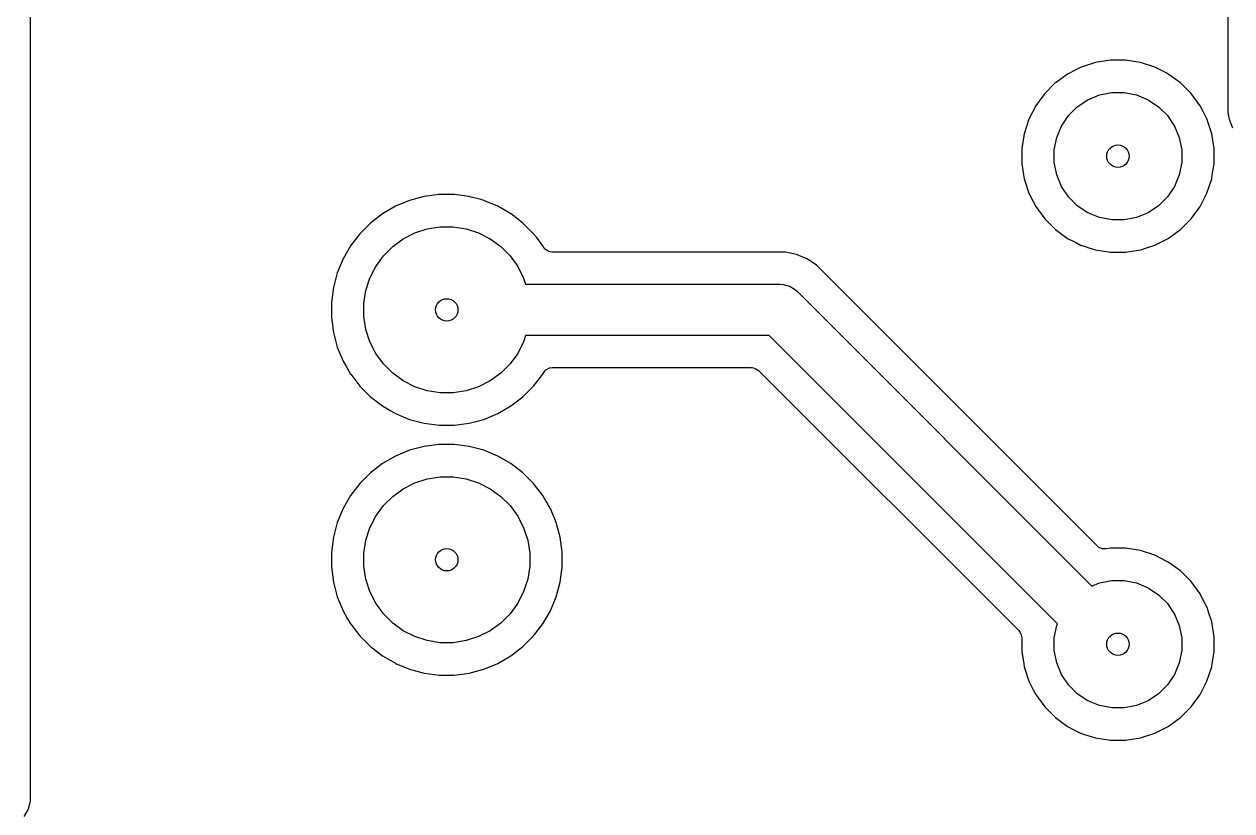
# Model space of a CAD drawing. Header units: inches. Extents: x -1.73 to 1.75, y 0.02 to 4.69.
# Drawn here: x -1.39 to -0.647, y 0.633 to 1.117 of the extents above; entities that cross this region are included whole.
import ezdxf

# ---------------------------------------------------------------- set-up
doc = ezdxf.new("R2010")
doc.units = ezdxf.units.IN
doc.header["$MEASUREMENT"] = 0
doc.layers.add('BLACK', color=250, linetype='CONTINUOUS')

msp = doc.modelspace()

# ---------------------------------------------------------------- linework, layer by layer
at = {"layer": 'BLACK', "linetype": 'CONTINUOUS'}
for p, q in [((-1.38581, 1.04008), (-1.38581, 1.79052)), ((-0.64967, 1.79052), (-0.64967, 1.06248)), ((-0.73106, 1.09305), (-0.7399, 1.09018)), ((-0.72187, 1.09451), (-0.73106, 1.09305)), ((-0.73106, 1.09305), (-0.73106, 1.09305)), ((-0.73106, 1.09305), (-0.73106, 1.09305)), ((-0.71258, 1.09451), (-0.72187, 1.09451)), ((-0.72187, 1.09451), (-0.72187, 1.09451)), ((-0.72187, 1.09451), (-0.72187, 1.09451)), ((-0.71257, 1.09451), (-0.71258, 1.09451)), ((-0.70353, 1.09308), (-0.71257, 1.09451)), ((-0.71257, 1.09451), (-0.71257, 1.09451)), ((-0.70339, 1.09305), (-0.70353, 1.09308)), ((-0.69455, 1.09018), (-0.70339, 1.09305)), ((-0.74819, 1.08596), (-0.75219, 1.08305)), ((-0.7427, 1.08875), (-0.74819, 1.08596)), ((-0.7399, 1.09018), (-0.7427, 1.08875)), ((-0.68755, 1.08661), (-0.69455, 1.09018)), ((-0.68626, 1.08596), (-0.68755, 1.08661)), ((-0.67874, 1.08049), (-0.68626, 1.08596)), ((-0.75553, 1.08067), (-0.76246, 1.07374)), ((-0.75524, 1.08083), (-0.75553, 1.08067)), ((-0.75219, 1.08305), (-0.75524, 1.08083)), ((-0.67216, 1.07392), (-0.67874, 1.08049)), ((-0.76463, 1.07069), (-0.76775, 1.0664)), ((-0.76262, 1.07345), (-0.76463, 1.07069)), ((-0.76463, 1.07069), (-0.76463, 1.07069)), ((-0.76246, 1.07374), (-0.76262, 1.07345)), ((-0.7422, 1.06587), (-0.73578, 1.07015)), ((-0.73578, 1.07015), (-0.72865, 1.07311)), ((-0.72865, 1.07311), (-0.72108, 1.07461)), ((-0.72108, 1.07461), (-0.71337, 1.07461)), ((-0.71337, 1.07461), (-0.7058, 1.07311)), ((-0.7058, 1.07311), (-0.69867, 1.07015)), ((-0.69867, 1.07015), (-0.69225, 1.06587)), ((-0.6667, 1.06639), (-0.67216, 1.07392)), ((-0.76775, 1.06639), (-0.77197, 1.05811)), ((-0.76775, 1.0664), (-0.76775, 1.06639)), ((-0.74766, 1.06041), (-0.7422, 1.06587)), ((-0.69225, 1.06587), (-0.68679, 1.06041)), ((-0.6647, 1.06248), (-0.6667, 1.06639)), ((-0.66261, 1.05836), (-0.6647, 1.06248)), ((-0.64967, 1.06248), (-0.64916, 1.05991)), ((-0.77197, 1.05811), (-0.77484, 1.04927)), ((-0.75195, 1.05399), (-0.74766, 1.06041)), ((-0.68679, 1.06041), (-0.6825, 1.05399)), ((-0.66257, 1.0583), (-0.66261, 1.05836)), ((-0.6625, 1.05816), (-0.66257, 1.0583)), ((-0.66246, 1.05808), (-0.6625, 1.05816)), ((-0.66243, 1.05797), (-0.66246, 1.05808)), ((-0.66242, 1.05795), (-0.66243, 1.05797)), ((-0.66242, 1.05793), (-0.66242, 1.05795)), ((-0.66178, 1.05595), (-0.66242, 1.05793)), ((-0.6596, 1.04927), (-0.66178, 1.05595)), ((-0.66178, 1.05595), (-0.66178, 1.05595)), ((-0.66178, 1.05595), (-0.66178, 1.05595)), ((-0.64916, 1.05991), (-0.64882, 1.05822)), ((-0.64882, 1.05822), (-0.64868, 1.05753)), ((-0.64868, 1.05753), (-0.64675, 1.05287)), ((-0.77505, 1.04795), (-0.7763, 1.04008)), ((-0.77484, 1.04927), (-0.77505, 1.04795)), ((-0.7549, 1.04686), (-0.75195, 1.05399)), ((-0.6825, 1.05399), (-0.67955, 1.04686)), ((-0.65815, 1.04008), (-0.6596, 1.04927)), ((-1.38581, 0.94559), (-1.38581, 1.04008)), ((-0.7763, 1.04008), (-0.7763, 1.03078)), ((-0.7564, 1.03929), (-0.7549, 1.04686)), ((-0.67955, 1.04686), (-0.67804, 1.03929)), ((-0.65815, 1.03078), (-0.65815, 1.04008)), ((-0.7564, 1.03157), (-0.7564, 1.03929)), ((-0.67804, 1.03929), (-0.67804, 1.03157)), ((-0.7763, 1.03078), (-0.77522, 1.02399)), ((-0.7549, 1.024), (-0.7564, 1.03157)), ((-0.67804, 1.03157), (-0.67955, 1.024)), ((-0.65923, 1.02399), (-0.65815, 1.03078)), ((-0.77522, 1.02399), (-0.77484, 1.0216)), ((-0.77484, 1.0216), (-0.77197, 1.01276)), ((-0.75195, 1.01687), (-0.7549, 1.024)), ((-0.67955, 1.024), (-0.6825, 1.01687)), ((-0.66248, 1.01276), (-0.6596, 1.0216)), ((-0.6596, 1.0216), (-0.65923, 1.02399)), ((-1.14378, 1.01062), (-1.15276, 1.00821)), ((-1.13484, 1.01179), (-1.14378, 1.01062)), ((-1.13481, 1.0118), (-1.13484, 1.01179)), ((-1.13457, 1.01183), (-1.13481, 1.0118)), ((-1.12528, 1.01183), (-1.13457, 1.01183)), ((-1.13457, 1.01183), (-1.13457, 1.01183)), ((-1.13457, 1.01183), (-1.13457, 1.01183)), ((-1.12527, 1.01183), (-1.12528, 1.01183)), ((-1.1252, 1.01182), (-1.12527, 1.01183)), ((-1.12527, 1.01183), (-1.12527, 1.01183)), ((-1.11638, 1.01066), (-1.1252, 1.01182)), ((-1.11606, 1.01064), (-1.11638, 1.01066)), ((-1.11575, 1.01054), (-1.11606, 1.01064)), ((-1.10902, 1.00873), (-1.11575, 1.01054)), ((-0.77197, 1.01276), (-0.7693, 1.0075)), ((-0.74766, 1.01046), (-0.75195, 1.01687)), ((-0.7422, 1.005), (-0.74766, 1.01046)), ((-0.68679, 1.01046), (-0.69225, 1.005)), ((-0.6825, 1.01687), (-0.68679, 1.01046)), ((-0.6667, 1.00447), (-0.66248, 1.01276)), ((-1.16134, 1.00466), (-1.16939, 1.00001)), ((-1.15276, 1.00821), (-1.16134, 1.00466)), ((-1.16134, 1.00466), (-1.16134, 1.00466)), ((-1.10709, 1.00821), (-1.10902, 1.00873)), ((-1.0985, 1.00466), (-1.10709, 1.00821)), ((-1.09366, 1.00186), (-1.0985, 1.00466)), ((-1.0985, 1.00466), (-1.0985, 1.00466)), ((-0.7693, 1.0075), (-0.76775, 1.00447)), ((-0.76775, 1.00447), (-0.76228, 0.99695)), ((-0.73578, 1.00071), (-0.7422, 1.005)), ((-0.69225, 1.005), (-0.69867, 1.00071)), ((-0.67216, 0.99695), (-0.6667, 1.00447)), ((-1.16939, 1.00001), (-1.17676, 0.99435)), ((-1.16939, 1.00001), (-1.16939, 1.00001)), ((-1.09045, 1.00001), (-1.09366, 1.00186)), ((-1.09366, 1.00186), (-1.09366, 1.00186)), ((-1.09044, 1), (-1.09045, 1.00001)), ((-1.09045, 1.00001), (-1.09045, 1.00001)), ((-1.09039, 0.99996), (-1.09044, 1)), ((-1.08308, 0.99435), (-1.09039, 0.99996)), ((-0.76228, 0.99695), (-0.75571, 0.99037)), ((-0.72865, 0.99776), (-0.73578, 1.00071)), ((-0.72108, 0.99625), (-0.72865, 0.99776)), ((-0.71337, 0.99625), (-0.72108, 0.99625)), ((-0.7058, 0.99776), (-0.71337, 0.99625)), ((-0.69867, 1.00071), (-0.7058, 0.99776)), ((-0.67874, 0.99037), (-0.67216, 0.99695)), ((-1.18333, 0.98778), (-1.18899, 0.98041)), ((-1.17676, 0.99435), (-1.18333, 0.98778)), ((-1.18333, 0.98778), (-1.18333, 0.98778)), ((-1.18333, 0.98778), (-1.18333, 0.98778)), ((-1.17676, 0.99435), (-1.17676, 0.99435)), ((-1.17676, 0.99435), (-1.17676, 0.99435)), ((-1.15666, 0.98458), (-1.14951, 0.98823)), ((-1.14951, 0.98823), (-1.14187, 0.99071)), ((-1.14187, 0.99071), (-1.13394, 0.99197)), ((-1.13394, 0.99197), (-1.12591, 0.99197)), ((-1.12591, 0.99197), (-1.11797, 0.99071)), ((-1.11797, 0.99071), (-1.11034, 0.98823)), ((-1.11034, 0.98823), (-1.10318, 0.98458)), ((-1.07651, 0.98778), (-1.08308, 0.99435)), ((-1.08308, 0.99435), (-1.08308, 0.99435)), ((-1.08308, 0.99435), (-1.08308, 0.99435)), ((-1.08308, 0.99435), (-1.08308, 0.99435)), ((-1.07481, 0.98557), (-1.07651, 0.98778)), ((-1.07651, 0.98778), (-1.07651, 0.98778)), ((-0.75571, 0.99037), (-0.74819, 0.98491)), ((-0.68626, 0.98491), (-0.67874, 0.99037)), ((-1.18899, 0.98041), (-1.19363, 0.97236)), ((-1.18899, 0.98041), (-1.18899, 0.98041)), ((-1.16316, 0.97986), (-1.15666, 0.98458)), ((-1.10318, 0.98458), (-1.09668, 0.97986)), ((-1.07086, 0.98041), (-1.07481, 0.98557)), ((-1.07082, 0.98035), (-1.07086, 0.98041)), ((-1.07086, 0.98041), (-1.07086, 0.98041)), ((-1.07078, 0.98028), (-1.07082, 0.98035)), ((-1.07024, 0.97934), (-1.07078, 0.98028)), ((-0.74819, 0.98491), (-0.74526, 0.98342)), ((-0.74526, 0.98342), (-0.74526, 0.98342)), ((-0.74526, 0.98342), (-0.74278, 0.98216)), ((-0.74278, 0.98216), (-0.74016, 0.98082)), ((-0.74016, 0.98082), (-0.74009, 0.98078)), ((-0.74009, 0.98078), (-0.73995, 0.98071)), ((-0.73995, 0.98071), (-0.73987, 0.98067)), ((-0.73987, 0.98067), (-0.73972, 0.98063)), ((-0.73972, 0.98063), (-0.73867, 0.98028)), ((-0.73867, 0.98028), (-0.7362, 0.97948)), ((-0.70153, 0.97842), (-0.69455, 0.98069)), ((-0.69455, 0.98069), (-0.68626, 0.98491)), ((-1.17356, 0.96769), (-1.16884, 0.97418)), ((-1.16884, 0.97418), (-1.16316, 0.97986)), ((-1.09668, 0.97986), (-1.091, 0.97418)), ((-1.091, 0.97418), (-1.08628, 0.96769)), ((-1.06954, 0.97842), (-1.07024, 0.97934)), ((-1.06926, 0.97812), (-1.06954, 0.97842)), ((-1.0671, 0.9768), (-1.06926, 0.97812)), ((-1.06639, 0.9766), (-1.0671, 0.9768)), ((-1.06502, 0.9764), (-1.06639, 0.9766)), ((-0.92171, 0.9764), (-1.06502, 0.9764)), ((-0.9217, 0.9764), (-0.92171, 0.9764)), ((-0.92171, 0.9764), (-0.92171, 0.9764)), ((-0.91486, 0.97504), (-0.9217, 0.9764)), ((-0.9217, 0.9764), (-0.9217, 0.9764)), ((-0.91201, 0.97386), (-0.91486, 0.97504)), ((-0.91486, 0.97504), (-0.91486, 0.97504)), ((-0.91486, 0.97504), (-0.91486, 0.97504)), ((-0.9084, 0.97236), (-0.91201, 0.97386)), ((-0.91201, 0.97386), (-0.91201, 0.97386)), ((-0.7362, 0.97948), (-0.7362, 0.97948)), ((-0.7362, 0.97948), (-0.73577, 0.97934)), ((-0.73577, 0.97934), (-0.73106, 0.97781)), ((-0.73106, 0.97781), (-0.72187, 0.97636)), ((-0.72187, 0.97636), (-0.72187, 0.97636)), ((-0.72187, 0.97636), (-0.71257, 0.97636)), ((-0.71257, 0.97636), (-0.70339, 0.97781)), ((-0.71257, 0.97636), (-0.71257, 0.97636)), ((-0.70339, 0.97781), (-0.70244, 0.97812)), ((-0.70339, 0.97781), (-0.70339, 0.97781)), ((-0.70339, 0.97781), (-0.70339, 0.97781)), ((-0.70244, 0.97812), (-0.70153, 0.97842)), ((-0.70244, 0.97812), (-0.70244, 0.97812)), ((-1.19363, 0.97236), (-1.19719, 0.96378)), ((-1.19363, 0.97236), (-1.19363, 0.97236)), ((-1.17721, 0.96053), (-1.17356, 0.96769)), ((-1.08628, 0.96769), (-1.08264, 0.96053)), ((-0.90555, 0.97045), (-0.9084, 0.97236)), ((-0.9084, 0.97236), (-0.9084, 0.97236)), ((-0.9084, 0.97236), (-0.9084, 0.97236)), ((-0.9084, 0.97236), (-0.9084, 0.97236)), ((-0.90334, 0.96898), (-0.90555, 0.97045)), ((-0.9026, 0.96848), (-0.90334, 0.96898)), ((-0.72978, 0.79567), (-0.9026, 0.96848)), ((-0.9026, 0.96848), (-0.9026, 0.96848)), ((-1.19719, 0.96378), (-1.19959, 0.9548)), ((-1.17969, 0.95289), (-1.17721, 0.96053)), ((-1.08264, 0.96053), (-1.08139, 0.95669)), ((-1.19959, 0.9548), (-1.20081, 0.94559)), ((-1.18094, 0.94496), (-1.17969, 0.95289)), ((-1.08139, 0.95669), (-0.9252, 0.95669)), ((-0.9252, 0.95669), (-0.92314, 0.95656)), ((-0.92314, 0.95656), (-0.91917, 0.95549)), ((-0.91917, 0.95549), (-0.91561, 0.95344)), ((-0.91561, 0.95344), (-0.91406, 0.95208)), ((-0.91406, 0.95208), (-0.7332, 0.77122)), ((-1.38581, 0.79205), (-1.38581, 0.94559)), ((-1.20081, 0.94559), (-1.20081, 0.94559)), ((-1.20081, 0.94559), (-1.20081, 0.9363)), ((-1.18094, 0.93693), (-1.18094, 0.94496)), ((-1.20081, 0.9363), (-1.20081, 0.9363)), ((-1.20081, 0.9363), (-1.19959, 0.92709)), ((-1.17969, 0.929), (-1.18094, 0.93693)), ((-1.17721, 0.92136), (-1.17969, 0.929)), ((-1.19959, 0.92709), (-1.19719, 0.91811)), ((-1.17356, 0.9142), (-1.17721, 0.92136)), ((-1.08264, 0.92136), (-1.08628, 0.9142)), ((-1.08139, 0.9252), (-1.08264, 0.92136)), ((-0.93172, 0.9252), (-1.08139, 0.9252)), ((-0.75446, 0.74793), (-0.93172, 0.9252)), ((-1.19719, 0.91811), (-1.19363, 0.90953)), ((-1.16884, 0.90771), (-1.17356, 0.9142)), ((-1.08628, 0.9142), (-1.091, 0.90771)), ((-1.19363, 0.90953), (-1.19363, 0.90953)), ((-1.19363, 0.90953), (-1.1913, 0.90549)), ((-1.16316, 0.90203), (-1.16884, 0.90771)), ((-1.091, 0.90771), (-1.09668, 0.90203)), ((-1.1913, 0.90549), (-1.1913, 0.90549)), ((-1.1913, 0.90549), (-1.18899, 0.90148)), ((-1.18899, 0.90148), (-1.18898, 0.90147)), ((-1.18898, 0.90147), (-1.18894, 0.90142)), ((-1.18894, 0.90142), (-1.18333, 0.89411)), ((-1.15666, 0.89731), (-1.16316, 0.90203)), ((-1.09668, 0.90203), (-1.10318, 0.89731)), ((-1.07651, 0.89411), (-1.07086, 0.90148)), ((-1.07086, 0.90148), (-1.0703, 0.90244)), ((-1.0703, 0.90244), (-1.06944, 0.90354)), ((-1.06944, 0.90354), (-1.0689, 0.90405)), ((-1.0689, 0.90405), (-1.06669, 0.90526)), ((-1.06669, 0.90526), (-1.06629, 0.90535)), ((-1.06629, 0.90535), (-1.06514, 0.90549)), ((-1.06514, 0.90549), (-0.94261, 0.90549)), ((-0.94261, 0.90549), (-0.94123, 0.90529)), ((-0.94123, 0.90529), (-0.94024, 0.905)), ((-0.94024, 0.905), (-0.93816, 0.90377)), ((-0.93816, 0.90377), (-0.77823, 0.74384)), ((-1.18333, 0.89411), (-1.18333, 0.89411)), ((-1.18333, 0.89411), (-1.18333, 0.89411)), ((-1.18333, 0.89411), (-1.18333, 0.89411)), ((-1.18333, 0.89411), (-1.18333, 0.89411)), ((-1.18333, 0.89411), (-1.17676, 0.88754)), ((-1.14951, 0.89366), (-1.15666, 0.89731)), ((-1.14187, 0.89118), (-1.14951, 0.89366)), ((-1.13394, 0.88992), (-1.14187, 0.89118)), ((-1.11797, 0.89118), (-1.12591, 0.88992)), ((-1.11034, 0.89366), (-1.11797, 0.89118)), ((-1.10318, 0.89731), (-1.11034, 0.89366)), ((-1.08308, 0.88754), (-1.07651, 0.89411)), ((-1.17676, 0.88754), (-1.17676, 0.88754)), ((-1.17676, 0.88754), (-1.17676, 0.88754)), ((-1.17676, 0.88754), (-1.16939, 0.88188)), ((-1.12591, 0.88992), (-1.13394, 0.88992)), ((-1.09045, 0.88188), (-1.08308, 0.88754)), ((-1.16939, 0.88188), (-1.16939, 0.88188)), ((-1.16939, 0.88188), (-1.16422, 0.87889)), ((-1.16422, 0.87889), (-1.16148, 0.87731)), ((-1.16148, 0.87731), (-1.16141, 0.87727)), ((-1.16141, 0.87727), (-1.16135, 0.87724)), ((-1.16135, 0.87724), (-1.16132, 0.87722)), ((-1.16132, 0.87722), (-1.15276, 0.87368)), ((-1.10709, 0.87368), (-1.0985, 0.87723)), ((-1.0985, 0.87723), (-1.09045, 0.88188)), ((-1.15276, 0.87368), (-1.14378, 0.87127)), ((-1.14378, 0.87127), (-1.13457, 0.87006)), ((-1.13457, 0.87006), (-1.13457, 0.87006)), ((-1.13457, 0.87006), (-1.12528, 0.87006)), ((-1.12528, 0.87006), (-1.11606, 0.87127)), ((-1.12528, 0.87006), (-1.12528, 0.87006)), ((-1.11606, 0.87127), (-1.10709, 0.87368)), ((-1.15276, 0.85467), (-1.16134, 0.85111)), ((-1.14378, 0.85707), (-1.15276, 0.85467)), ((-1.13484, 0.85825), (-1.14378, 0.85707)), ((-1.13481, 0.85826), (-1.13484, 0.85825)), ((-1.13457, 0.85829), (-1.13481, 0.85826)), ((-1.12528, 0.85829), (-1.13457, 0.85829)), ((-1.13457, 0.85829), (-1.13457, 0.85829)), ((-1.13457, 0.85829), (-1.13457, 0.85829)), ((-1.12527, 0.85829), (-1.12528, 0.85829)), ((-1.1252, 0.85828), (-1.12527, 0.85829)), ((-1.12527, 0.85829), (-1.12527, 0.85829)), ((-1.11606, 0.85707), (-1.1252, 0.85828)), ((-1.10709, 0.85467), (-1.11606, 0.85707)), ((-1.0985, 0.85111), (-1.10709, 0.85467)), ((-1.16134, 0.85111), (-1.16939, 0.84647)), ((-1.16134, 0.85111), (-1.16134, 0.85111)), ((-1.09519, 0.8492), (-1.0985, 0.85111)), ((-1.0985, 0.85111), (-1.0985, 0.85111)), ((-1.09045, 0.84647), (-1.09519, 0.8492)), ((-1.17676, 0.84081), (-1.18333, 0.83424)), ((-1.16939, 0.84647), (-1.17676, 0.84081)), ((-1.17676, 0.84081), (-1.17676, 0.84081)), ((-1.17676, 0.84081), (-1.17676, 0.84081)), ((-1.16939, 0.84647), (-1.16939, 0.84647)), ((-1.09044, 0.84646), (-1.09045, 0.84647)), ((-1.09045, 0.84647), (-1.09045, 0.84647)), ((-1.09039, 0.84642), (-1.09044, 0.84646)), ((-1.08308, 0.84081), (-1.09039, 0.84642)), ((-1.07651, 0.83424), (-1.08308, 0.84081)), ((-1.08308, 0.84081), (-1.08308, 0.84081)), ((-1.08308, 0.84081), (-1.08308, 0.84081)), ((-1.08308, 0.84081), (-1.08308, 0.84081)), ((-1.18333, 0.83424), (-1.18899, 0.82687)), ((-1.18333, 0.83424), (-1.18333, 0.83424)), ((-1.18333, 0.83424), (-1.18333, 0.83424)), ((-1.15666, 0.83104), (-1.14951, 0.83469)), ((-1.14951, 0.83469), (-1.14187, 0.83717)), ((-1.14187, 0.83717), (-1.13394, 0.83842)), ((-1.13394, 0.83842), (-1.12591, 0.83842)), ((-1.12591, 0.83842), (-1.11797, 0.83717)), ((-1.11797, 0.83717), (-1.11034, 0.83469)), ((-1.11034, 0.83469), (-1.10318, 0.83104)), ((-1.07591, 0.83345), (-1.07651, 0.83424)), ((-1.07651, 0.83424), (-1.07651, 0.83424)), ((-1.07651, 0.83424), (-1.07651, 0.83424)), ((-1.07651, 0.83424), (-1.07651, 0.83424)), ((-1.07086, 0.82687), (-1.07591, 0.83345)), ((-1.07591, 0.83345), (-1.07591, 0.83345)), ((-1.18899, 0.82687), (-1.19363, 0.81882)), ((-1.18899, 0.82687), (-1.18899, 0.82687)), ((-1.16884, 0.82064), (-1.16316, 0.82632)), ((-1.16316, 0.82632), (-1.15666, 0.83104)), ((-1.10318, 0.83104), (-1.09668, 0.82632)), ((-1.09668, 0.82632), (-1.091, 0.82064)), ((-1.06876, 0.82324), (-1.07086, 0.82687)), ((-1.19363, 0.81882), (-1.19719, 0.81024)), ((-1.19363, 0.81882), (-1.19363, 0.81882)), ((-1.17356, 0.81414), (-1.16884, 0.82064)), ((-1.091, 0.82064), (-1.08628, 0.81414)), ((-1.06826, 0.82237), (-1.06876, 0.82324)), ((-1.06629, 0.81896), (-1.06826, 0.82237)), ((-1.06625, 0.81889), (-1.06629, 0.81896)), ((-1.06621, 0.81883), (-1.06625, 0.81889)), ((-1.0662, 0.8188), (-1.06621, 0.81883)), ((-1.06265, 0.81024), (-1.0662, 0.8188)), ((-1.19719, 0.81024), (-1.19959, 0.80126)), ((-1.17721, 0.80699), (-1.17356, 0.81414)), ((-1.08628, 0.81414), (-1.08264, 0.80699)), ((-1.06025, 0.80126), (-1.06265, 0.81024)), ((-1.17969, 0.79935), (-1.17721, 0.80699)), ((-1.08264, 0.80699), (-1.08015, 0.79935)), ((-1.19959, 0.80126), (-1.20081, 0.79205)), ((-1.18094, 0.79142), (-1.17969, 0.79935)), ((-1.08015, 0.79935), (-1.0789, 0.79142)), ((-1.05904, 0.79205), (-1.06025, 0.80126)), ((-0.72908, 0.79509), (-0.72978, 0.79567)), ((-0.72894, 0.79499), (-0.72908, 0.79509)), ((-0.72681, 0.79418), (-0.72894, 0.79499)), ((-1.38581, 0.63914), (-1.38581, 0.79205)), ((-1.20081, 0.79205), (-1.20081, 0.79205)), ((-1.20081, 0.79205), (-1.20081, 0.78276)), ((-1.18094, 0.78339), (-1.18094, 0.79142)), ((-1.0789, 0.79142), (-1.0789, 0.78339)), ((-1.05904, 0.78276), (-1.05904, 0.79205)), ((-0.72594, 0.79406), (-0.72681, 0.79418)), ((-0.72455, 0.79408), (-0.72594, 0.79406)), ((-0.72187, 0.79451), (-0.72455, 0.79408)), ((-0.71258, 0.79451), (-0.72187, 0.79451)), ((-0.72187, 0.79451), (-0.72187, 0.79451)), ((-0.71257, 0.79451), (-0.71258, 0.79451)), ((-0.70339, 0.79305), (-0.71257, 0.79451)), ((-0.71257, 0.79451), (-0.71257, 0.79451)), ((-0.69455, 0.79018), (-0.70339, 0.79305)), ((-0.70339, 0.79305), (-0.70339, 0.79305)), ((-0.68749, 0.78658), (-0.69455, 0.79018)), ((-1.20081, 0.78276), (-1.20081, 0.78275)), ((-1.20081, 0.78275), (-1.19959, 0.77354)), ((-1.17969, 0.77545), (-1.18094, 0.78339)), ((-1.0789, 0.78339), (-1.08015, 0.77545)), ((-1.06025, 0.77354), (-1.05904, 0.78276)), ((-0.68626, 0.78596), (-0.68749, 0.78658)), ((-0.67874, 0.78049), (-0.68626, 0.78596)), ((-0.67216, 0.77392), (-0.67874, 0.78049)), ((-1.19959, 0.77354), (-1.19719, 0.76457)), ((-1.17721, 0.76782), (-1.17969, 0.77545)), ((-1.08015, 0.77545), (-1.08264, 0.76782)), ((-1.06265, 0.76457), (-1.06025, 0.77354)), ((-0.7332, 0.77122), (-0.72865, 0.77311)), ((-0.72865, 0.77311), (-0.72108, 0.77461)), ((-0.72108, 0.77461), (-0.71337, 0.77461)), ((-0.71337, 0.77461), (-0.7058, 0.77311)), ((-0.7058, 0.77311), (-0.69867, 0.77015)), ((-0.6667, 0.76639), (-0.67216, 0.77392)), ((-1.17356, 0.76066), (-1.17721, 0.76782)), ((-1.08264, 0.76782), (-1.08628, 0.76066)), ((-0.69867, 0.77015), (-0.69225, 0.76587)), ((-0.69225, 0.76587), (-0.68679, 0.76041)), ((-0.66538, 0.7638), (-0.6667, 0.76639)), ((-1.19719, 0.76457), (-1.19363, 0.75598)), ((-1.16884, 0.75416), (-1.17356, 0.76066)), ((-1.08628, 0.76066), (-1.091, 0.75416)), ((-1.06621, 0.75598), (-1.06265, 0.76457)), ((-0.68679, 0.76041), (-0.6825, 0.75399)), ((-0.66261, 0.75836), (-0.66538, 0.7638)), ((-0.66257, 0.7583), (-0.66261, 0.75836)), ((-0.6625, 0.75816), (-0.66257, 0.7583)), ((-0.66246, 0.75808), (-0.6625, 0.75816)), ((-0.66242, 0.75793), (-0.66246, 0.75808)), ((-0.66179, 0.75598), (-0.66242, 0.75793)), ((-1.19363, 0.75598), (-1.19363, 0.75598)), ((-1.19363, 0.75598), (-1.19084, 0.75114)), ((-1.19084, 0.75114), (-1.19084, 0.75114)), ((-1.19084, 0.75114), (-1.18899, 0.74794)), ((-1.16316, 0.74848), (-1.16884, 0.75416)), ((-1.091, 0.75416), (-1.09668, 0.74848)), ((-1.07086, 0.74794), (-1.06621, 0.75598)), ((-0.6825, 0.75399), (-0.67955, 0.74686)), ((-0.66133, 0.75459), (-0.66179, 0.75598)), ((-0.6596, 0.74927), (-0.66133, 0.75459)), ((-1.18899, 0.74794), (-1.18899, 0.74794)), ((-1.18899, 0.74794), (-1.18898, 0.74792)), ((-1.18898, 0.74792), (-1.18894, 0.74787)), ((-1.18894, 0.74787), (-1.18333, 0.74056)), ((-1.15666, 0.74376), (-1.16316, 0.74848)), ((-1.14951, 0.74012), (-1.15666, 0.74376)), ((-1.10318, 0.74376), (-1.11034, 0.74012)), ((-1.09668, 0.74848), (-1.10318, 0.74376)), ((-1.07651, 0.74056), (-1.07086, 0.74794)), ((-0.77823, 0.74384), (-0.77739, 0.74272)), ((-0.77739, 0.74272), (-0.7769, 0.74181)), ((-0.7564, 0.73929), (-0.7549, 0.74686)), ((-0.7549, 0.74686), (-0.75446, 0.74793)), ((-0.67955, 0.74686), (-0.67804, 0.73929)), ((-0.65815, 0.74008), (-0.6596, 0.74927)), ((-1.18333, 0.74056), (-1.18333, 0.74056)), ((-1.18333, 0.74056), (-1.18333, 0.74056)), ((-1.18333, 0.74056), (-1.18333, 0.74056)), ((-1.18333, 0.74056), (-1.18333, 0.74056)), ((-1.18333, 0.74056), (-1.17676, 0.73399)), ((-1.14187, 0.73763), (-1.14951, 0.74012)), ((-1.13394, 0.73638), (-1.14187, 0.73763)), ((-1.12591, 0.73638), (-1.13394, 0.73638)), ((-1.11797, 0.73763), (-1.12591, 0.73638)), ((-1.11034, 0.74012), (-1.11797, 0.73763)), ((-1.08308, 0.73399), (-1.07651, 0.74056)), ((-0.7769, 0.74181), (-0.7763, 0.73947)), ((-0.7763, 0.73947), (-0.7763, 0.73078)), ((-0.7564, 0.73157), (-0.7564, 0.73929)), ((-0.67804, 0.73929), (-0.67804, 0.73157)), ((-0.65815, 0.73078), (-0.65815, 0.74008)), ((-1.17676, 0.73399), (-1.17676, 0.73399)), ((-1.17676, 0.73399), (-1.17676, 0.73399)), ((-1.17676, 0.73399), (-1.16939, 0.72834)), ((-1.16939, 0.72834), (-1.16939, 0.72834)), ((-1.16939, 0.72834), (-1.16422, 0.72535)), ((-1.0985, 0.72369), (-1.09045, 0.72834)), ((-1.09045, 0.72834), (-1.08308, 0.73399)), ((-0.7763, 0.73078), (-0.77518, 0.72369)), ((-0.7549, 0.724), (-0.7564, 0.73157)), ((-0.67804, 0.73157), (-0.67955, 0.724)), ((-0.65927, 0.72369), (-0.65815, 0.73078)), ((-1.16422, 0.72535), (-1.16148, 0.72377)), ((-1.16148, 0.72377), (-1.16141, 0.72373)), ((-1.16141, 0.72373), (-1.16135, 0.72369)), ((-1.16135, 0.72369), (-1.16132, 0.72368)), ((-1.16132, 0.72368), (-1.15276, 0.72013)), ((-1.10709, 0.72013), (-1.0985, 0.72369)), ((-0.77518, 0.72369), (-0.77484, 0.7216)), ((-0.77484, 0.7216), (-0.77197, 0.71276)), ((-0.75195, 0.71687), (-0.7549, 0.724)), ((-0.67955, 0.724), (-0.6825, 0.71687)), ((-0.66248, 0.71276), (-0.6596, 0.7216)), ((-0.6596, 0.7216), (-0.65927, 0.72369)), ((-1.15276, 0.72013), (-1.14378, 0.71773)), ((-1.14378, 0.71773), (-1.13457, 0.71652)), ((-1.13457, 0.71652), (-1.13457, 0.71652)), ((-1.13457, 0.71652), (-1.12528, 0.71652)), ((-1.12528, 0.71652), (-1.11606, 0.71773)), ((-1.12528, 0.71652), (-1.12528, 0.71652)), ((-1.11606, 0.71773), (-1.10709, 0.72013)), ((-0.74766, 0.71046), (-0.75195, 0.71687)), ((-0.6825, 0.71687), (-0.68679, 0.71046)), ((-0.77197, 0.71276), (-0.76926, 0.70744)), ((-0.76926, 0.70744), (-0.76775, 0.70447)), ((-0.7422, 0.705), (-0.74766, 0.71046)), ((-0.68679, 0.71046), (-0.69225, 0.705)), ((-0.6667, 0.70447), (-0.66248, 0.71276)), ((-0.76775, 0.70447), (-0.76228, 0.69695)), ((-0.73578, 0.70071), (-0.7422, 0.705)), ((-0.72865, 0.69776), (-0.73578, 0.70071)), ((-0.69867, 0.70071), (-0.7058, 0.69776)), ((-0.69225, 0.705), (-0.69867, 0.70071)), ((-0.67216, 0.69695), (-0.6667, 0.70447)), ((-0.76228, 0.69695), (-0.75571, 0.69037)), ((-0.72108, 0.69625), (-0.72865, 0.69776)), ((-0.71337, 0.69625), (-0.72108, 0.69625)), ((-0.7058, 0.69776), (-0.71337, 0.69625)), ((-0.67874, 0.69037), (-0.67216, 0.69695)), ((-0.75571, 0.69037), (-0.74819, 0.68491)), ((-0.74819, 0.68491), (-0.74427, 0.68291)), ((-0.69455, 0.68069), (-0.68626, 0.68491)), ((-0.68626, 0.68491), (-0.67874, 0.69037)), ((-0.74427, 0.68291), (-0.74016, 0.68082)), ((-0.74016, 0.68082), (-0.74009, 0.68078)), ((-0.74009, 0.68078), (-0.73995, 0.68071)), ((-0.73995, 0.68071), (-0.73987, 0.68067)), ((-0.73987, 0.68067), (-0.73972, 0.68063)), ((-0.73972, 0.68063), (-0.73784, 0.68002)), ((-0.73784, 0.68002), (-0.73516, 0.67915)), ((-0.73516, 0.67915), (-0.73516, 0.67915)), ((-0.73516, 0.67915), (-0.73516, 0.67915)), ((-0.73516, 0.67915), (-0.73106, 0.67781)), ((-0.73106, 0.67781), (-0.72187, 0.67636)), ((-0.72187, 0.67636), (-0.72187, 0.67636)), ((-0.72187, 0.67636), (-0.71257, 0.67636)), ((-0.71257, 0.67636), (-0.70339, 0.67781)), ((-0.71257, 0.67636), (-0.71257, 0.67636)), ((-0.70339, 0.67781), (-0.69455, 0.68069)), ((-1.38715, 0.63413), (-1.38581, 0.63914)), ((-1.38974, 0.62963), (-1.38715, 0.63413))]:
    msp.add_line(p, q, dxfattribs=at)
at = {"layer": 'BLACK'}
for centre in [(-0.71722, 1.03543), (-1.12992, 0.94094), (-1.12992, 0.7874), (-0.71722, 0.73543)]:
    msp.add_circle(centre, 0.00689, dxfattribs=at)
at = {"layer": 'WHITE'}
for centre in [(-0.71722, 1.03543), (-1.12992, 0.94094), (-1.12992, 0.7874), (-0.71722, 0.73543)]:
    msp.add_circle(centre, 0.00689, dxfattribs=at)

doc.saveas('drawing.dxf')
